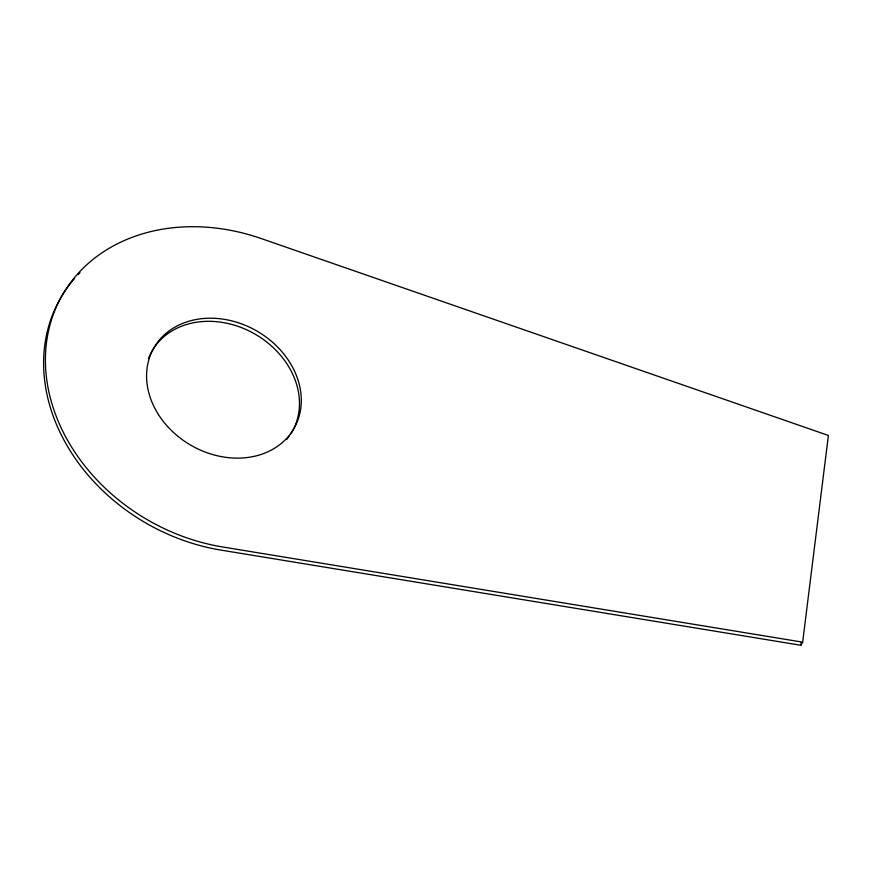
<?xml version="1.0" encoding="UTF-8"?>
<svg xmlns="http://www.w3.org/2000/svg" width="872" height="872" viewBox="0 0 872 872"><rect width="100%" height="100%" fill="white"/><g stroke="black" fill="none" stroke-linecap="round" stroke-linejoin="round"><path stroke-width="1.31" d="M74.48 278.604A186.488 152.219 30 0 0 64.048 440.24A186.488 152.219 30 0 0 220.845 550.079L800.856 645.269L801.194 642.577M802.654 642.163L828.4 435.466L261.066 238.503A186.488 152.219 30 0 0 46.445 342.979A186.488 152.219 30 0 0 222.643 546.973L802.654 642.163L800.856 645.269M78.109 274.593A186.488 152.219 30 0 1 79.995 272.642M289.057 436.392A80.813 65.967 30 0 1 286.605 439.532M148.458 358.61A80.813 65.967 30 0 1 252.106 332.494A80.813 65.967 30 0 1 290.55 434.223M158.453 414.549A80.813 65.967 30 0 0 292.349 431.106A80.813 65.967 30 0 0 220.965 318.858A80.813 65.967 30 0 0 158.453 414.549"/></g></svg>
